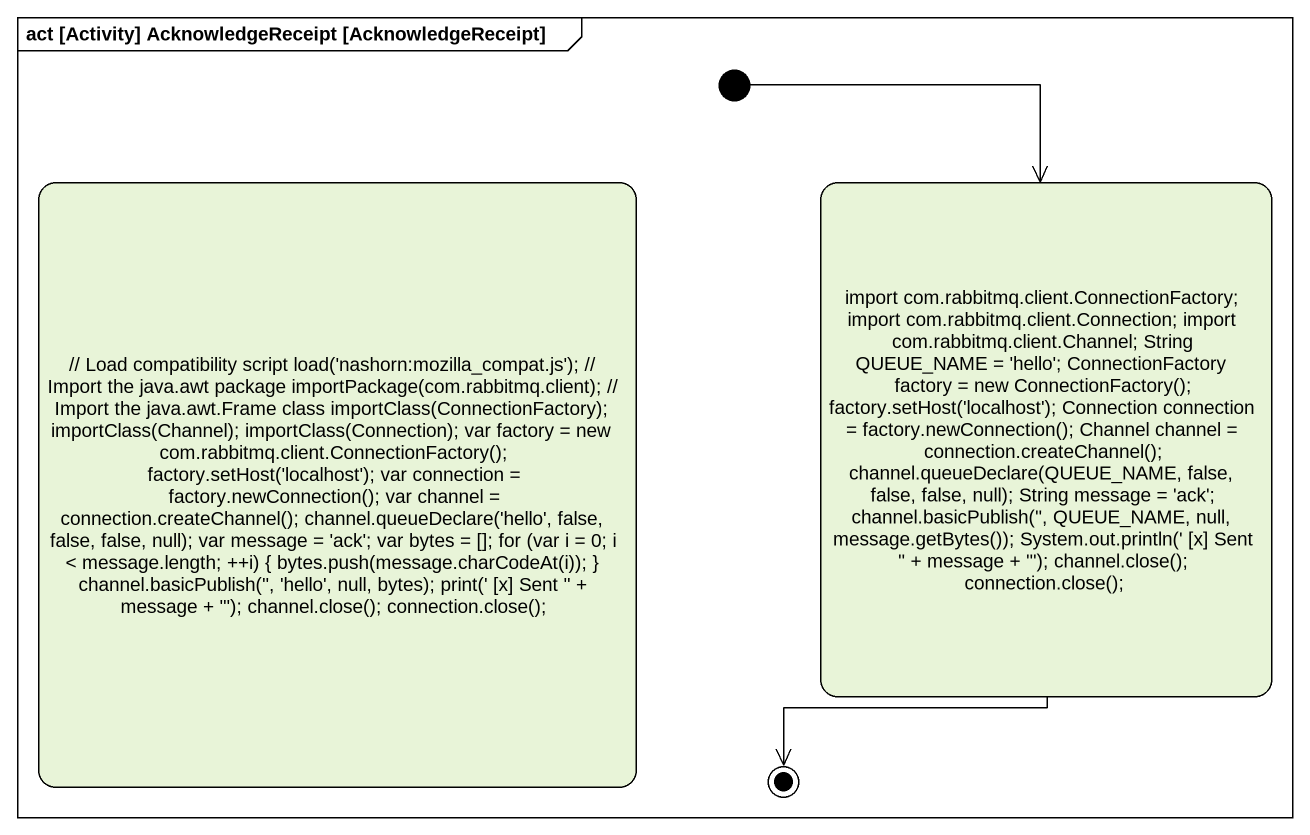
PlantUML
@startuml
mainframe act [Activity] AcknowledgeReceipt [AcknowledgeReceipt]
hide empty description
state "~// Load compatibility script load('nashorn:mozilla_compat.js'); ~// Import the java.awt package importPackage(com.rabbitmq.client); ~// Import the java.awt.Frame class importClass(ConnectionFactory); importClass(Channel); importClass(Connection); var factory = new com.rabbitmq.client.ConnectionFactory(); factory.setHost('localhost'); var connection = factory.newConnection(); var channel = connection.createChannel(); channel.queueDeclare('hello', false, false, false, null); var message = 'ack'; var bytes = []; for (var i = 0; i < message.length; ++i) { bytes.push(message.charCodeAt(i)); } channel.basicPublish('', 'hello', null, bytes); print(' [x] Sent '' + message + '''); channel.close(); connection.close();" as Load_compatibility_script
state "import com.rabbitmq.client.ConnectionFactory; import com.rabbitmq.client.Connection; import com.rabbitmq.client.Channel; String QUEUE_NAME = 'hello'; ConnectionFactory factory = new ConnectionFactory(); factory.setHost('localhost'); Connection connection = factory.newConnection(); Channel channel = connection.createChannel(); channel.queueDeclare(QUEUE_NAME, false, false, false, null); String message = 'ack'; channel.basicPublish('', QUEUE_NAME, null, message.getBytes()); System.out.println(' [x] Sent '' + message + '''); channel.close(); connection.close();" as import_com_rabbitmq_client
[*] --> import_com_rabbitmq_client
import_com_rabbitmq_client --> [*]
@enduml
